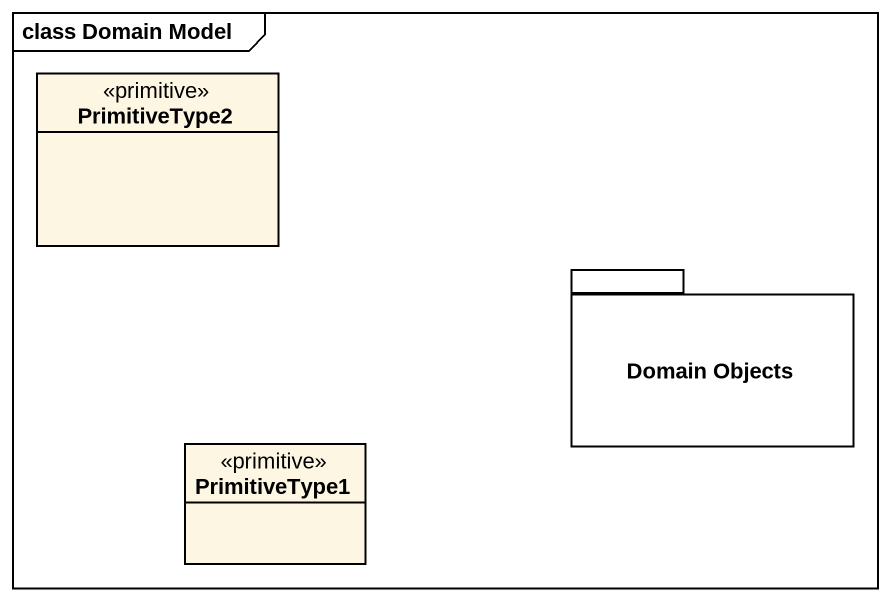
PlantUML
@startuml
mainframe class Domain Model
hide circle
hide empty members
class PrimitiveType2 <<primitive>>
package "Domain Objects" as Domain_Objects {
}
class PrimitiveType1 <<primitive>>
@enduml
